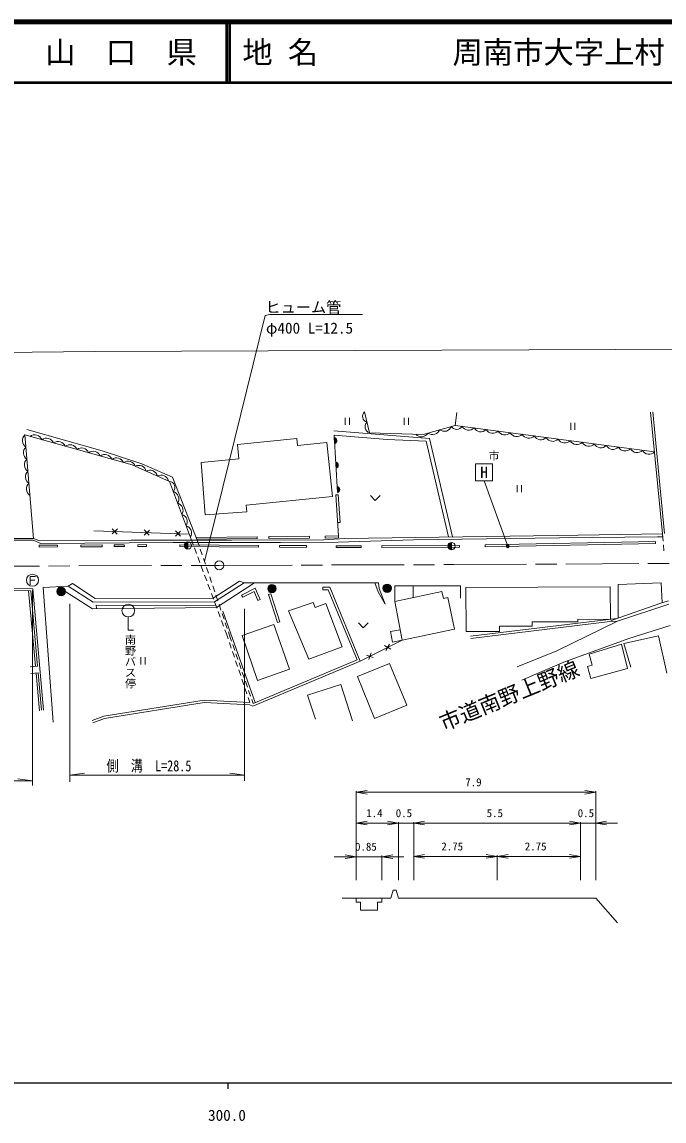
# Model space of a CAD drawing. Units: millimetres at full size, sheet at 1:1000, with parts at other scales. Extents: x 40000 to 680000, y 20000 to 380000.
# Drawn here: x 334054 to 439891, y 198715 to 380000 of the extents above; entities that cross this region are included whole.
import ezdxf
from ezdxf.enums import TextEntityAlignment as Align

# ---------------------------------------------------------------- set-up
doc = ezdxf.new("R2010")
doc.units = ezdxf.units.MM
doc.header["$LTSCALE"] = 1000
doc.linetypes.add('CHAIN', pattern=[18.5, 12, -1.5, 3.5, -1.5])
for name, color, linetype, lineweight in [('M-BGD', 7, 'Continuous', 13), ('M-BMK', 2, 'CHAIN', 13), ('M-BMK-SRVR', 3, 'Continuous', 13), ('M-STR-HTXT', 7, 'Continuous', 13), ('M-STR-STRC', 7, 'Continuous', 13), ('M-TTL', 2, 'Continuous', 140), ('M-TTL-BAND', 7, 'Continuous', 25), ('M-TTL-LINE', 7, 'Continuous', 50)]:
    doc.layers.add(name, color=color, linetype=linetype, lineweight=lineweight)
doc.layers.add('M-BMK-HTXT', color=7, linetype='Continuous')
doc.layers.add('M-TTL-TXT', color=7, linetype='Continuous')
doc.styles.add('@ＭＳ ゴシック', font='')
doc.styles.add('ＭＳ ゴシック', font='')
doc.styles.get('@ＭＳ ゴシック').set_extended_font_data('@MS Gothic')
doc.styles.get('ＭＳ ゴシック').set_extended_font_data('MS Gothic')

# ---------------------------------------------------------------- blocks, each defined once
blk = doc.blocks.new('open_arrow')
at = {"color": 0, "linetype": 'Continuous', "lineweight": -2}
blk.add_lwpolyline([(7.5, 1.25), (0, 0), (7.5, -1.25)], dxfattribs=at)

msp = doc.modelspace()

# ---------------------------------------------------------------- hatches: boundary and pattern name
at = {"layer": 'M-BGD'}
for points in [[(385527, 311453, -0.82183), (385585, 310464)], [(385765, 307365, -0.82183), (385823, 306375)], [(385998, 303369, -0.82183), (386056, 302379)], [(361416, 294240, 0.41421), (360816, 293640, 0.41421), (361416, 293040)], [(404867, 294153, 0.41421), (404267, 293553, 0.41421), (404867, 292953)], [(341221, 286065, -0.41421), (340521, 285365, -0.41421), (339821, 286065, -0.41421), (340521, 286765, -0.41421)], [(375958, 286528, -0.41421), (375258, 285828, -0.41421), (374558, 286528, -1)], [(394944, 286589, -0.41421), (394244, 285889, -0.41421), (393544, 286589, -1)]]:
    msp.add_hatch(color=256, dxfattribs=at).paths.add_polyline_path(points)
at = {"layer": 'M-STR-STRC'}
msp.add_hatch(color=256, dxfattribs=at).paths.add_polyline_path([(414351, 293644, -1), (413912, 293405, -1)])

# ---------------------------------------------------------------- linework, layer by layer
at = {"layer": 'M-BGD'}
for p, q in [((405460, 313466), (405740, 315557)), ((439617, 295579), (437678, 315635)), ((439966, 295613), (438027, 315669)), ((387354, 314712), (387354, 313539)), ((388054, 314712), (388054, 313539)), ((397055, 314715), (397055, 313541)), ((397755, 314715), (397755, 313541)), ((424514, 313873), (424514, 312699)), ((425214, 313873), (425214, 312699)), ((385504, 311853), (386056, 302380)), ((438312, 309076), (405460, 313466)), ((385527, 311453), (385585, 310464)), ((385765, 307365), (385823, 306375)), ((385998, 303369), (386056, 302379)), ((415698, 303599), (415698, 302425)), ((416398, 303599), (416398, 302425)), ((386176, 302026), (385777, 301999)), ((385777, 301999), (386239, 295220)), ((386176, 302026), (386489, 297443)), ((386489, 297443), (386089, 297415)), ((345899, 296077), (361618, 295537)), ((348918, 295556), (349788, 296368)), ((349756, 295523), (348940, 296397)), ((354195, 295375), (355064, 296186)), ((355033, 295341), (354216, 296216)), ((359333, 295198), (360203, 296010)), ((360171, 295165), (359355, 296039)), ((439617, 295579), (439729, 294336)), ((336875, 293686), (339912, 293705)), ((336875, 293686), (336877, 293386)), ((339912, 293705), (339914, 293405)), ((343761, 293727), (347265, 293747)), ((343761, 293727), (343763, 293427)), ((347265, 293747), (347267, 293447)), ((349233, 293758), (350923, 293767)), ((349235, 293458), (349233, 293758)), ((350925, 293467), (350923, 293767)), ((353130, 293780), (354603, 293788)), ((353132, 293480), (353130, 293780)), ((354604, 293488), (354603, 293788)), ((360054, 293458), (360056, 293758)), ((360056, 293758), (373035, 293671)), ((361416, 293040), (361416, 294240)), ((361999, 294516), (362262, 293813)), ((362772, 294972), (372796, 295084)), ((362889, 294673), (372799, 294784)), ((362951, 294515), (363260, 293604)), ((372796, 295084), (372799, 294784)), ((374763, 295106), (381467, 295181)), ((374763, 295106), (374766, 294806)), ((374766, 294806), (381470, 294881)), ((381470, 294881), (381467, 295181)), ((386239, 295220), (384010, 295159)), ((384018, 294859), (384010, 295159)), ((386247, 294920), (384018, 294859)), ((386247, 294920), (386239, 295220)), ((404867, 292953), (404867, 294153)), ((410391, 293751), (438502, 294302)), ((410391, 293751), (410397, 293451)), ((410397, 293451), (438508, 294002)), ((438502, 294302), (438508, 294002)), ((439782, 293738), (439871, 292742)), ((336877, 293386), (339914, 293405)), ((343763, 293427), (347267, 293447)), ((349235, 293458), (350925, 293467)), ((353132, 293480), (354604, 293488)), ((360054, 293458), (373033, 293371)), ((362471, 293251), (362821, 292314)), ((363452, 293035), (363773, 292088)), ((373033, 293371), (373035, 293671)), ((376485, 293353), (376486, 293653)), ((376485, 293353), (380940, 293336)), ((376486, 293653), (380942, 293636)), ((380942, 293636), (380940, 293336)), ((385823, 293616), (385822, 293316)), ((385822, 293316), (389977, 293300)), ((385823, 293616), (389979, 293600)), ((389979, 293600), (389977, 293300)), ((393383, 293597), (406192, 293673)), ((393383, 293597), (393385, 293297)), ((393385, 293297), (406193, 293373)), ((406192, 293673), (406193, 293373)), ((363031, 291752), (363380, 290815)), ((363590, 290252), (363939, 289316)), ((363966, 291520), (364287, 290573)), ((336279, 288536), (335404, 288536)), ((335404, 288536), (335404, 287161)), ((364149, 288753), (364499, 287816)), ((364479, 290005), (364800, 289058)), ((364993, 288489), (365314, 287542)), ((335404, 287911), (336154, 287911)), ((364708, 287254), (365058, 286317)), ((365506, 286974), (365827, 286027)), ((383628, 286351), (383628, 286751)), ((398544, 286993), (395502, 286993)), ((395502, 284425), (395502, 286993)), ((398544, 286993), (398544, 285067)), ((335127, 286161), (336277, 273736)), ((365268, 285755), (365617, 284818)), ((366020, 285459), (366341, 284512)), ((370434, 285101), (370251, 285456)), ((373295, 284736), (372926, 284582)), ((375058, 285681), (374699, 285566)), ((376175, 280961), (374699, 285566)), ((376534, 281076), (375058, 285681)), ((365827, 284256), (366176, 283319)), ((366533, 283943), (366854, 282996)), ((367177, 282839), (372486, 267745)), ((351565, 281867), (351565, 279692)), ((366386, 282757), (366736, 281820)), ((366945, 281258), (367295, 280321)), ((367047, 282428), (367368, 281481)), ((376534, 281076), (376175, 280961)), ((432106, 281587), (408008, 278670)), ((430938, 281093), (408051, 278322)), ((430938, 281093), (432219, 281191)), ((351565, 279692), (352455, 279692)), ((367505, 279759), (367767, 279055)), ((367560, 280913), (367881, 279965)), ((368074, 279397), (368383, 278486)), ((367767, 279055), (368044, 278241)), ((368238, 277673), (368560, 276726)), ((368383, 278486), (368597, 277864)), ((389816, 274592), (396726, 278029)), ((394059, 276335), (394646, 277369)), ((368754, 276158), (369076, 275212)), ((368793, 277296), (369119, 276351)), ((369314, 275784), (369640, 274838)), ((391971, 275193), (390838, 275574)), ((391219, 274824), (391597, 275952)), ((394868, 276553), (393828, 277143)), ((335399, 273654), (336623, 273768)), ((353665, 275206), (353665, 274032)), ((354365, 275206), (354365, 274032)), ((369269, 274644), (369592, 273697)), ((369836, 274271), (370162, 273326)), ((335504, 272529), (336723, 272642)), ((336382, 272611), (336959, 266374)), ((336723, 272642), (337269, 266466)), ((369785, 273129), (370107, 272183)), ((370357, 272758), (370683, 271813)), ((370301, 271615), (370623, 270668)), ((370879, 271246), (371205, 270300)), ((370816, 270100), (371139, 269153)), ((371332, 268585), (371609, 267771)), ((371401, 269733), (371726, 268788)), ((371590, 267371), (372124, 267159)), ((371922, 268221), (372137, 267598)), ((395259, 236793), (394884, 235466)), ((395509, 236793), (395259, 236793)), ((395759, 236793), (395509, 236793)), ((395759, 236793), (396134, 235466)), ((389134, 235466), (386810, 235466)), ((389134, 235466), (394884, 235466)), ((389134, 235466), (389134, 234841)), ((389134, 234841), (389884, 234841)), ((393384, 234841), (392634, 234841)), ((392634, 234841), (392634, 233491)), ((393384, 235466), (393384, 234841))]:
    msp.add_line(p, q, dxfattribs=at)
for points in [[(405460, 313466), (400191, 311960), (391332, 312250), (390502, 315685)], [(335950, 294828), (334540, 311880), (352195, 306927), (358376, 304228), (361999, 294516)], [(334852, 312781), (347271, 309268), (353835, 307137), (358878, 304926), (362951, 294515)], [(385454, 312567), (401218, 311297), (405007, 295057)], [(404356, 295049), (400684, 310842), (394250, 311116), (385504, 311853)], [(391485, 301878), (392281, 301082), (393076, 301878)], [(387293, 294818), (422289, 295291), (439617, 295579)], [(252083, 292946), (259553, 293005), (276976, 293455), (304544, 294200), (324229, 294530), (335913, 294529), (337182, 293999), (359000, 294118), (376695, 294129), (386156, 294205), (398615, 294605), (422669, 294895), (438807, 295064), (439664, 295056)], [(252083, 293298), (263509, 293385), (277209, 293766), (293386, 294122), (307612, 294583), (321204, 294786), (335950, 294828), (336962, 294417), (352070, 294533), (368572, 294505), (383741, 294593), (387293, 294818)], [(271438, 263608), (270675, 281926), (272404, 284778), (274822, 286755), (293105, 286707), (314861, 286835), (335848, 286499), (337618, 266497)], [(271900, 263724), (271211, 281755), (272823, 284422), (274947, 286405), (293105, 286357), (314859, 286485), (335527, 286154), (336623, 273768)], [(370681, 287469), (365785, 284369), (345795, 284289), (341647, 286953), (337558, 286732), (339199, 264530)], [(339899, 286858), (345692, 283226), (366130, 283443), (372369, 287469)], [(341647, 286953), (342355, 287405), (346105, 284907), (365563, 284962), (369925, 287739), (370681, 287469)], [(370251, 285456), (372512, 286621), (373295, 284736)], [(393936, 283959), (392942, 286575), (392808, 287469), (370681, 287469)], [(372124, 267159), (389816, 274592), (384792, 286751), (383628, 286751)], [(393936, 283959), (392776, 285978), (392238, 287469)], [(398544, 286993), (406329, 286993), (406329, 284943)], [(432343, 281670), (432308, 287200), (439448, 287482), (439574, 284207)], [(370434, 285101), (372309, 286066), (372926, 284582)], [(372137, 267598), (389294, 274806), (384524, 286351), (383628, 286351)], [(366026, 283724), (346304, 283779), (346310, 283232)], [(440686, 283994), (432219, 281191), (422224, 276252), (415695, 273652)], [(440607, 284527), (439384, 284148), (431504, 281375), (430938, 281093)], [(389503, 280888), (390298, 280092), (391094, 280888)], [(416468, 271458), (423397, 274404), (434086, 278316), (440898, 280473)], [(440348, 272594), (438963, 278728), (433281, 277508), (434400, 273588)], [(382412, 265013), (381134, 268963), (386602, 270733), (388549, 264720)], [(371609, 267771), (364061, 268140), (347567, 265495), (345617, 264783)], [(371590, 267371), (364083, 267738), (347669, 265106), (345754, 264407)], [(389884, 234841), (389884, 233491), (392634, 233491)], [(396134, 235466), (428634, 235466), (432239, 231387)]]:
    msp.add_lwpolyline(points, dxfattribs=at)
for points in [[(363580, 307342), (364244, 298687), (371112, 299215), (371028, 300316), (385229, 301744), (384332, 310657), (379450, 310166), (379336, 311303), (369568, 310321), (369806, 307963)], [(431078, 281463), (425686, 281491), (425684, 281082), (418131, 281051), (418131, 280332), (412757, 280332), (412757, 279466), (407268, 279466), (407212, 286698), (431036, 286847)], [(395502, 284425), (403281, 286067), (403524, 284914), (404234, 285064), (405335, 279846), (396726, 278029)], [(377983, 282863), (381344, 274896), (386816, 276934), (384156, 284075), (382363, 283407), (382051, 284245)], [(372904, 271392), (378168, 273221), (375593, 280632), (370329, 278803)], [(396726, 278029), (396396, 279749), (394813, 279446), (395143, 277726)], [(432896, 277384), (433861, 273363), (427801, 271701), (427259, 273674), (428034, 273886), (427538, 275696)], [(392174, 265121), (397475, 267283), (394652, 274207), (389350, 272044)]]:
    msp.add_lwpolyline(points, close=True, dxfattribs=at)
for centre, radius in [((361416, 293640), 600), ((404867, 293553), 600), ((335779, 287911), 1000), ((340521, 286065), 700), ((375258, 286528), 700), ((394244, 286589), 700), ((351565, 282917), 1050)]:
    msp.add_circle(centre, radius, dxfattribs=at)
for centre, radius, start, end in [((391212, 314948), 1024, 133.9001, 253.24222), ((391627, 313230), 1024, 133.9001, 253.24222), ((335370, 310946), 1250, 131.59716, 237.85736), ((336157, 310648), 1250, 21.19715, 127.45735), ((399921, 312835), 1250, 222.61406, 328.87427), ((401747, 313185), 1250, 232.81652, 339.07673), ((403670, 313734), 1250, 232.81652, 339.07673), ((405708, 313799), 1010, 210.43599, 331.29315), ((407685, 313925), 1250, 209.25953, 315.51973), ((409667, 313660), 1250, 209.25953, 315.51973), ((411650, 313395), 1250, 209.25953, 315.51973), ((413632, 313130), 1250, 209.25953, 315.51973), ((415614, 312866), 1250, 209.25953, 315.51973), ((417597, 312601), 1250, 209.25953, 315.51973), ((338083, 310108), 1250, 21.19715, 127.45735), ((340008, 309567), 1250, 21.19715, 127.45735), ((341934, 309027), 1250, 21.19715, 127.45735), ((385458, 310952), 505, 284.50714, 82.16533), ((419579, 312336), 1250, 209.25953, 315.51973), ((421561, 312071), 1250, 209.25953, 315.51973), ((423544, 311806), 1250, 209.25953, 315.51973), ((425526, 311541), 1250, 209.25953, 315.51973), ((427509, 311276), 1250, 209.25953, 315.51973), ((429491, 311012), 1250, 209.25953, 315.51973), ((431473, 310747), 1250, 209.25953, 315.51973), ((335535, 308953), 1250, 131.59716, 237.85736), ((343860, 308487), 1250, 21.19715, 127.45735), ((345785, 307947), 1250, 21.19715, 127.45735), ((347711, 307406), 1250, 21.19715, 127.45735), ((433456, 310482), 1250, 209.25953, 315.51973), ((435438, 310217), 1250, 209.25953, 315.51973), ((437421, 309952), 1250, 209.25953, 315.51973), ((335700, 306959), 1250, 131.59716, 237.85736), ((349637, 306866), 1250, 21.19715, 127.45735), ((351549, 306391), 1190, 15.40988, 128.90069), ((353318, 305618), 1250, 13.28231, 119.54251), ((385696, 306864), 505, 284.50714, 82.16533), ((335865, 304966), 1250, 131.59716, 237.85736), ((355151, 304818), 1250, 13.28231, 119.54251), ((356984, 304018), 1250, 13.28231, 119.54251), ((336030, 302973), 1250, 131.59716, 237.85736), ((358258, 303219), 1016, 317.56515, 83.35366), ((385929, 302868), 505, 284.50714, 82.16533), ((358655, 301334), 1250, 327.3293, 73.58951), ((359354, 299461), 1250, 327.3293, 73.58951), ((360053, 297587), 1250, 327.3293, 73.58951), ((360752, 295713), 1250, 327.3293, 73.58951)]:
    msp.add_arc(centre, radius, start, end, dxfattribs=at)
at = {"layer": 'M-BMK'}
msp.add_lwpolyline([(66150, 286420), (128382, 287679), (166128, 288142), (205628, 288689), (240861, 289142), (266457, 289569), (306427, 290114), (366568, 290371), (405218, 290494), (448747, 290723), (466568, 290769), (492029, 290902), (498848, 290781), (505648, 290351), (511407, 289915), (516378, 289385), (526069, 287856), (530551, 286959), (566226, 279890)], dxfattribs=at)
at = {"layer": 'M-BMK-SRVR'}
msp.add_circle((366568, 290371), 750, dxfattribs=at)
at = {"layer": 'M-STR-HTXT'}
for p, q in [((374121, 331608), (374929, 331771)), ((374929, 331771), (390202, 331771)), ((364131, 291033), (374121, 331608)), ((414132, 293524), (410222, 304313)), ((335773, 254043), (335773, 286206)), ((341926, 254654), (341926, 284047)), ((370730, 283223), (370730, 254812)), ((341926, 255769), (344357, 256110)), ((341926, 255769), (370730, 255769)), ((370730, 255769), (368299, 256110)), ((274563, 254839), (335773, 254839)), ((335773, 254839), (333342, 255181)), ((389134, 238466), (389134, 253132)), ((389134, 252952), (428634, 252952)), ((428634, 238466), (428634, 253132)), ((389134, 247850), (396134, 247850)), ((392534, 247850), (402234, 247850)), ((396134, 238466), (396134, 248030)), ((398634, 238466), (398634, 248030)), ((398634, 247850), (426134, 247850)), ((422534, 247850), (432234, 247850)), ((426134, 238466), (426134, 248030)), ((385534, 242316), (396984, 242316)), ((393384, 238466), (393384, 242496)), ((398634, 242361), (412384, 242361)), ((412384, 238466), (412384, 242541)), ((412384, 242361), (426134, 242361))]:
    msp.add_line(p, q, dxfattribs=at)
msp.add_lwpolyline([(66016, 321443), (162880, 323436), (253640, 324669), (345999, 325656), (460590, 326084), (489677, 326064), (503565, 325482), (519173, 324278), (528483, 323178), (535259, 321910), (550277, 318771), (571296, 314407)], dxfattribs=at)
msp.add_lwpolyline([(408816, 307126), (411629, 307126), (411629, 304313), (408816, 304313)], close=True, dxfattribs=at)
at = {"layer": 'M-STR-STRC'}
msp.add_circle((414132, 293524), 250, dxfattribs=at)
at = {"layer": 'M-TTL'}
msp.add_line((680000, 380000), (40000, 380000), dxfattribs=at)
at = {"layer": 'M-TTL-BAND'}
for p, q in [((40000, 205000), (579000, 205000)), ((368000, 205000), (368000, 204000))]:
    msp.add_line(p, q, dxfattribs=at)
at = {"layer": 'M-TTL-LINE'}
for p, q in [((367750, 380000), (367750, 370000)), ((368250, 380000), (368250, 370000)), ((40000, 370000), (680000, 370000))]:
    msp.add_line(p, q, dxfattribs=at)

# ---------------------------------------------------------------- block references
at = {"layer": 'M-STR-HTXT', "xscale": 240, "yscale": 240}
for p in [(389134, 252952), (389134, 247850), (398634, 247850), (398634, 247850), (428634, 247850), (393384, 242316), (398634, 242361), (412384, 242361)]:
    msp.add_blockref('open_arrow', p, dxfattribs=at)
at = {"layer": 'M-STR-HTXT', "xscale": 240, "yscale": 240, "rotation": 180}
for p in [(428634, 252952), (396134, 247850), (396134, 247850), (426134, 247850), (426134, 247850), (389134, 242316), (412384, 242361), (426134, 242361)]:
    msp.add_blockref('open_arrow', p, dxfattribs=at)

# ---------------------------------------------------------------- texts
at = {"layer": 'M-BMK-HTXT', "style": '@ＭＳ ゴシック'}
msp.add_text('南野バス停', height=1320, rotation=270, dxfattribs=at).set_placement((351898, 279019), align=Align.MIDDLE_LEFT)
at = {"layer": 'M-BMK-HTXT', "style": 'ＭＳ ゴシック'}
msp.add_text('市道南野上野線', height=2566, rotation=22.333, dxfattribs=at).set_placement((403816, 262333), align=Align.BOTTOM_LEFT)
at = {"layer": 'M-STR-HTXT', "style": 'ＭＳ ゴシック'}
for s, p in [('ヒューム管', (374194, 332950)), ('φ400 L=12.5', (374269, 329506))]:
    msp.add_text(s, height=1833, dxfattribs=at).set_placement(p, align=Align.MIDDLE_LEFT)
for s, height, p in [('市', 1320, (411880, 308450)), ('H', 1833, (410222, 305720)), ('7.9', 1320, (408475, 254599)), ('1.4', 1320, (392156, 249497)), ('0.5', 1320, (397011, 249497)), ('5.5', 1320, (411998, 249497)), ('0.5', 1320, (427011, 249497)), ('0.85', 1320, (390751, 243963)), ('2.75', 1320, (404983, 244008)), ('2.75', 1320, (418733, 244008))]:
    msp.add_text(s, height=height, dxfattribs=at).set_placement(p, align=Align.MIDDLE_CENTER)
at = {"layer": 'M-STR-HTXT', "style": 'ＭＳ ゴシック', "width": 0.8}
msp.add_text('側\u3000溝\u3000L=28.5', height=1833, dxfattribs=at).set_placement((354984, 255842), align=Align.BOTTOM_CENTER)
at = {"layer": 'M-TTL-BAND', "style": 'ＭＳ ゴシック'}
msp.add_text('300.0', height=1833, dxfattribs=at).set_placement((367844, 198195), align=Align.BOTTOM_CENTER)
at = {"layer": 'M-TTL-TXT', "style": 'ＭＳ ゴシック'}
msp.add_text('山\u3000口\u3000県', height=3666, dxfattribs=at).set_placement((350375, 375000), align=Align.MIDDLE_CENTER)
for s, p in [('地 名', (370380, 375000)), ('周南市大字上村', (405024, 375000))]:
    msp.add_text(s, height=3666, dxfattribs=at).set_placement(p, align=Align.MIDDLE_LEFT)

doc.saveas('drawing.dxf')
